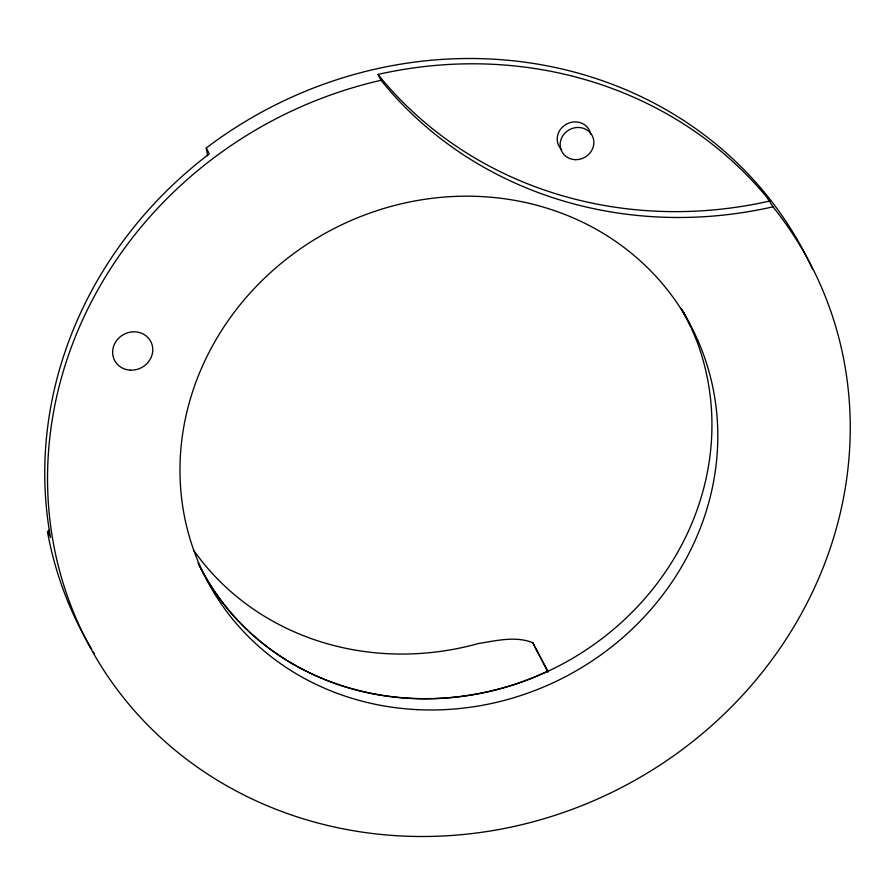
<?xml version="1.0" encoding="UTF-8"?>
<svg xmlns="http://www.w3.org/2000/svg" width="895" height="895" viewBox="0 0 895 895"><rect width="100%" height="100%" fill="white"/><g stroke="black" fill="none" stroke-linecap="round" stroke-linejoin="round"><path stroke-width="1.34" d="M207.573 155.764A407.975 376.37 -27.7 0 0 207.148 153.146L206.242 148.033L207.45 147.104A407.975 376.37 -27.7 0 1 812.649 269.384M91.805 649.311A407.975 376.37 -27.7 0 1 47.703 533.017L47.457 531.63L49.672 529.929M547.852 671.317L546.767 671.675A273.176 252.01 -27.7 0 1 200.894 568.37M680.983 308.238L690.649 326.328M381.069 80.304L377.992 74.453L383.429 73.245A407.975 376.37 -27.7 0 1 766.601 196.967L773.828 207.931A407.975 376.37 -27.7 0 1 632.821 781.469A407.975 376.37 -27.7 0 1 68.512 599.258A407.975 376.37 -27.7 0 1 379.592 80.628L381.069 80.304L384.335 84.32A407.975 376.37 -27.7 0 0 767.507 208.043L772.944 206.834M769.868 200.983L764.442 202.192A407.975 376.37 -27.7 0 1 381.27 78.458L377.992 74.453M547.796 671.183L532.861 642.744C515.665 635.752 496.356 640.708 478.724 643.471A273.176 252.01 -27.7 0 1 193.477 550.045M535.132 647.521L548.064 672.145M206.242 148.033L209.318 153.884L204.888 157.285A407.975 376.37 -27.7 0 0 49.628 532.357L50.534 537.481L47.457 531.63M532.861 642.744L534.472 646.123M690.515 326.395L689.105 323.352A273.176 252.01 -27.7 0 0 683.635 312.568M94.546 653.797A407.975 376.37 -27.7 0 1 93.169 651.56M197.963 562.944A273.344 252.166 -27.7 0 0 532.827 677.862L548.557 671.004A273.344 252.166 -27.7 0 0 696.511 340.29L690.381 325.668A273.344 252.166 -27.7 0 0 683.892 312.679M200.379 567.396A273.176 252.01 -27.7 0 1 198.891 564.454M682.046 309.67A273.176 252.01 -27.7 0 1 683.109 311.594M561.702 149.689A17.139 15.808 -27.7 0 1 566.546 124.092A17.139 15.808 -27.7 0 1 590.655 134.06M416.611 709.601A273.344 252.166 -27.7 0 0 696.232 336.822A273.344 252.166 -27.7 0 0 233.83 312.814A273.344 252.166 -27.7 0 0 416.611 709.601M130.278 370.127A20.395 18.817 -27.7 0 0 151.165 342.315A20.395 18.817 -27.7 0 0 116.663 340.503A20.395 18.817 -27.7 0 0 130.278 370.127M575.463 159.668A17.139 15.808 -27.7 0 0 592.311 135.872A17.139 15.808 -27.7 0 0 563.235 135.167A17.139 15.808 -27.7 0 0 575.463 159.668"/></g></svg>
